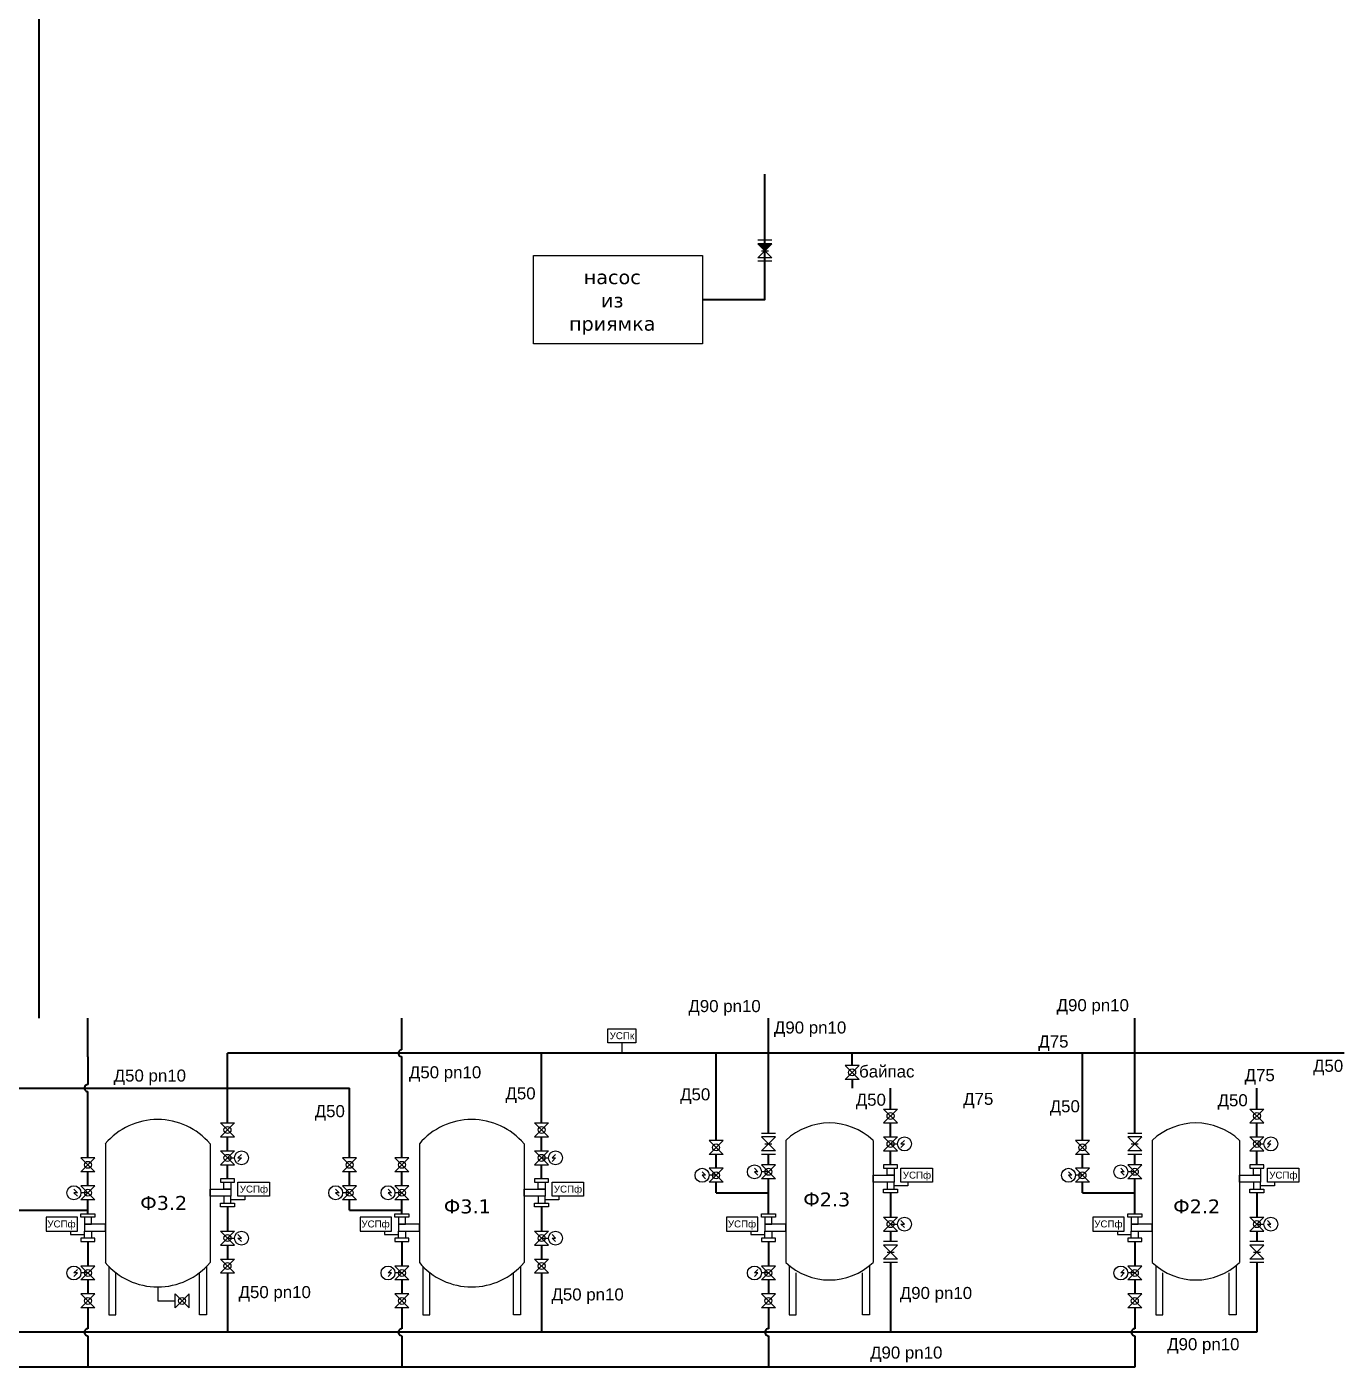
# Model space of a CAD drawing. Header units: millimetres. Extents: x 93665 to 221094, y -93000 to -1330.
# Drawn here: x 167875 to 186750, y -39750 to -20540 of the extents above; entities that cross this region are included whole.
import ezdxf

# ---------------------------------------------------------------- set-up
doc = ezdxf.new("R2010")
doc.units = ezdxf.units.MM
doc.layers.add('1', color=7, linetype='Continuous')
for name, color, linetype, lineweight in [('В30', 136, 'Continuous', 40), ('В40', 142, 'Continuous', 40), ('В50', 180, 'Continuous', 40), ('В60Н', 140, 'Continuous', 40), ('К20Н', 33, 'Continuous', 40), ('К30', 54, 'Continuous', 40)]:
    doc.layers.add(name, color=color, linetype=linetype, lineweight=lineweight)
doc.layers.add('К10', color=7, linetype='Continuous', lineweight=40, true_color=0xffbe00)
doc.styles.get("Standard").update_dxf_attribs({"font": 'arial.ttf'})

msp = doc.modelspace()

# ---------------------------------------------------------------- hatches: boundary and pattern name
h = msp.add_hatch(color=256)
h.dxf.hatch_style = 1
h.paths.add_polyline_path([(178550, -23650), (178350, -23650), (178450, -23750)])

# ---------------------------------------------------------------- linework, layer by layer
for p, q in [((178550, -23600), (178350, -23600)), ((178550, -23650), (178350, -23650)), ((178350, -23650), (178550, -23850)), ((178550, -23650), (178350, -23850)), ((178400, -23750), (178500, -23750)), ((178550, -23850), (178350, -23850)), ((178550, -23900), (178350, -23900)), ((176400, -35100), (176400, -35250)), ((179800, -35425), (179600, -35425)), ((179600, -35425), (179800, -35625)), ((179800, -35425), (179600, -35625)), ((179800, -35625), (179600, -35625)), ((180150, -36050), (180350, -36050)), ((180350, -36050), (180150, -36250)), ((180150, -36050), (180350, -36250)), ((185400, -36050), (185600, -36050)), ((185600, -36050), (185400, -36250)), ((185400, -36050), (185600, -36250)), ((170650, -36250), (170850, -36250)), ((170850, -36250), (170650, -36450)), ((170650, -36250), (170850, -36450)), ((175150, -36250), (175350, -36250)), ((175350, -36250), (175150, -36450)), ((175150, -36250), (175350, -36450)), ((180150, -36250), (180350, -36250)), ((185400, -36250), (185600, -36250)), ((170650, -36450), (170850, -36450)), ((175150, -36450), (175350, -36450)), ((178600, -36400), (178400, -36400)), ((178600, -36450), (178400, -36450)), ((178400, -36450), (178600, -36650)), ((178600, -36450), (178400, -36650)), ((180150, -36450), (180350, -36450)), ((180350, -36450), (180150, -36650)), ((180150, -36450), (180350, -36650)), ((183850, -36400), (183650, -36400)), ((183850, -36450), (183650, -36450)), ((183650, -36450), (183850, -36650)), ((183850, -36450), (183650, -36650)), ((185400, -36450), (185600, -36450)), ((185600, -36450), (185400, -36650)), ((185400, -36450), (185600, -36650)), ((170650, -36650), (170850, -36650)), ((170850, -36650), (170650, -36850)), ((170650, -36650), (170850, -36850)), ((175150, -36650), (175350, -36650)), ((175350, -36650), (175150, -36850)), ((175150, -36650), (175350, -36850)), ((177850, -36500), (177650, -36500)), ((177650, -36500), (177850, -36700)), ((177850, -36500), (177650, -36700)), ((178600, -36650), (178400, -36650)), ((178450, -36550), (178550, -36550)), ((180150, -36650), (180350, -36650)), ((180250, -36550), (180350, -36550)), ((180450, -36500), (180400, -36550)), ((180400, -36550), (180450, -36550)), ((180450, -36550), (180400, -36600)), ((183100, -36500), (182900, -36500)), ((182900, -36500), (183100, -36700)), ((183100, -36500), (182900, -36700)), ((183850, -36650), (183650, -36650)), ((183700, -36550), (183800, -36550)), ((185400, -36650), (185600, -36650)), ((185500, -36550), (185600, -36550)), ((185700, -36500), (185650, -36550)), ((185650, -36550), (185700, -36550)), ((185700, -36550), (185650, -36600)), ((168850, -36750), (168650, -36750)), ((168650, -36750), (168850, -36950)), ((168850, -36750), (168650, -36950)), ((170650, -36850), (170850, -36850)), ((170750, -36750), (170850, -36750)), ((170950, -36700), (170900, -36750)), ((170900, -36750), (170950, -36750)), ((170950, -36750), (170900, -36800)), ((172600, -36750), (172400, -36750)), ((172400, -36750), (172600, -36950)), ((172600, -36750), (172400, -36950)), ((173350, -36750), (173150, -36750)), ((173150, -36750), (173350, -36950)), ((173350, -36750), (173150, -36950)), ((175150, -36850), (175350, -36850)), ((175250, -36750), (175350, -36750)), ((175450, -36700), (175400, -36750)), ((175400, -36750), (175450, -36750)), ((175450, -36750), (175400, -36800)), ((177850, -36700), (177650, -36700)), ((178600, -36700), (178400, -36700)), ((178600, -36850), (178400, -36850)), ((178400, -36850), (178600, -37050)), ((178600, -36850), (178400, -37050)), ((183100, -36700), (182900, -36700)), ((183850, -36700), (183650, -36700)), ((183850, -36850), (183650, -36850)), ((183650, -36850), (183850, -37050)), ((183850, -36850), (183650, -37050)), ((168850, -36950), (168650, -36950)), ((172600, -36950), (172400, -36950)), ((173350, -36950), (173150, -36950)), ((177550, -36950), (177600, -37000)), ((177600, -37000), (177550, -37000)), ((177550, -37000), (177600, -37050)), ((177850, -36900), (177650, -36900)), ((177650, -36900), (177850, -37100)), ((177850, -36900), (177650, -37100)), ((177750, -37000), (177650, -37000)), ((178300, -36900), (178350, -36950)), ((178350, -36950), (178300, -36950)), ((178300, -36950), (178350, -37000)), ((178500, -36950), (178400, -36950)), ((178600, -37050), (178400, -37050)), ((182800, -36950), (182850, -37000)), ((182850, -37000), (182800, -37000)), ((182800, -37000), (182850, -37050)), ((183100, -36900), (182900, -36900)), ((182900, -36900), (183100, -37100)), ((183100, -36900), (182900, -37100)), ((183000, -37000), (182900, -37000)), ((183550, -36900), (183600, -36950)), ((183600, -36950), (183550, -36950)), ((183550, -36950), (183600, -37000)), ((183750, -36950), (183650, -36950)), ((183850, -37050), (183650, -37050)), ((168550, -37200), (168600, -37250)), ((168600, -37250), (168550, -37250)), ((168550, -37250), (168600, -37300)), ((168850, -37150), (168650, -37150)), ((168650, -37150), (168850, -37350)), ((168850, -37150), (168650, -37350)), ((168750, -37250), (168650, -37250)), ((172300, -37200), (172350, -37250)), ((172350, -37250), (172300, -37250)), ((172300, -37250), (172350, -37300)), ((172600, -37150), (172400, -37150)), ((172400, -37150), (172600, -37350)), ((172600, -37150), (172400, -37350)), ((172500, -37250), (172400, -37250)), ((173050, -37200), (173100, -37250)), ((173100, -37250), (173050, -37250)), ((173050, -37250), (173100, -37300)), ((173350, -37150), (173150, -37150)), ((173150, -37150), (173350, -37350)), ((173350, -37150), (173150, -37350)), ((173250, -37250), (173150, -37250)), ((177850, -37100), (177650, -37100)), ((180500, -37150), (180300, -37150)), ((180500, -37100), (180500, -37150)), ((183100, -37100), (182900, -37100)), ((185750, -37150), (185550, -37150)), ((185750, -37100), (185750, -37150)), ((168850, -37350), (168650, -37350)), ((171000, -37350), (170800, -37350)), ((171000, -37300), (171000, -37350)), ((172600, -37350), (172400, -37350)), ((173350, -37350), (173150, -37350)), ((175500, -37350), (175300, -37350)), ((175500, -37300), (175500, -37350)), ((180150, -37600), (180350, -37600)), ((180350, -37800), (180150, -37600)), ((180150, -37800), (180350, -37600)), ((180450, -37700), (180400, -37650)), ((185400, -37600), (185600, -37600)), ((185600, -37800), (185400, -37600)), ((185400, -37800), (185600, -37600)), ((185700, -37700), (185650, -37650)), ((168500, -37800), (168500, -37850)), ((170650, -37800), (170850, -37800)), ((170850, -38000), (170650, -37800)), ((170650, -38000), (170850, -37800)), ((173000, -37800), (173000, -37850)), ((175150, -37800), (175350, -37800)), ((175350, -38000), (175150, -37800)), ((175150, -38000), (175350, -37800)), ((178250, -37800), (178250, -37850)), ((180150, -37800), (180350, -37800)), ((180250, -37700), (180350, -37700)), ((180450, -37750), (180400, -37700)), ((180400, -37700), (180450, -37700)), ((183500, -37800), (183500, -37850)), ((185400, -37800), (185600, -37800)), ((185500, -37700), (185600, -37700)), ((185700, -37750), (185650, -37700)), ((185650, -37700), (185700, -37700)), ((168500, -37850), (168700, -37850)), ((170650, -38000), (170850, -38000)), ((170750, -37900), (170850, -37900)), ((170950, -37900), (170900, -37850)), ((170950, -37950), (170900, -37900)), ((170900, -37900), (170950, -37900)), ((173000, -37850), (173200, -37850)), ((175150, -38000), (175350, -38000)), ((175250, -37900), (175350, -37900)), ((175450, -37900), (175400, -37850)), ((175450, -37950), (175400, -37900)), ((175400, -37900), (175450, -37900)), ((178250, -37850), (178450, -37850)), ((180350, -37950), (180150, -37950)), ((180350, -38000), (180150, -38000)), ((180150, -38000), (180350, -38200)), ((180350, -38000), (180150, -38200)), ((183500, -37850), (183700, -37850)), ((185600, -37950), (185400, -37950)), ((185600, -38000), (185400, -38000)), ((185400, -38000), (185600, -38200)), ((185600, -38000), (185400, -38200)), ((170650, -38200), (170850, -38200)), ((170850, -38400), (170650, -38200)), ((170650, -38400), (170850, -38200)), ((175150, -38200), (175350, -38200)), ((175350, -38400), (175150, -38200)), ((175150, -38400), (175350, -38200)), ((180350, -38200), (180150, -38200)), ((180200, -38100), (180300, -38100)), ((185600, -38200), (185400, -38200)), ((185450, -38100), (185550, -38100)), ((168550, -38400), (168600, -38350)), ((168550, -38450), (168600, -38400)), ((168600, -38400), (168550, -38400)), ((168850, -38300), (168650, -38300)), ((168650, -38500), (168850, -38300)), ((168850, -38500), (168650, -38300)), ((168750, -38400), (168650, -38400)), ((170650, -38400), (170850, -38400)), ((173050, -38400), (173100, -38350)), ((173050, -38450), (173100, -38400)), ((173100, -38400), (173050, -38400)), ((173350, -38300), (173150, -38300)), ((173150, -38500), (173350, -38300)), ((173350, -38500), (173150, -38300)), ((173250, -38400), (173150, -38400)), ((175150, -38400), (175350, -38400)), ((178300, -38400), (178350, -38350)), ((178300, -38450), (178350, -38400)), ((178350, -38400), (178300, -38400)), ((178600, -38300), (178400, -38300)), ((178400, -38500), (178600, -38300)), ((178600, -38500), (178400, -38300)), ((178500, -38400), (178400, -38400)), ((180350, -38250), (180150, -38250)), ((183550, -38400), (183600, -38350)), ((183550, -38450), (183600, -38400)), ((183600, -38400), (183550, -38400)), ((183850, -38300), (183650, -38300)), ((183650, -38500), (183850, -38300)), ((183850, -38500), (183650, -38300)), ((183750, -38400), (183650, -38400)), ((185600, -38250), (185400, -38250)), ((168850, -38500), (168650, -38500)), ((169750, -38600), (169750, -38800)), ((173350, -38500), (173150, -38500)), ((178600, -38500), (178400, -38500)), ((183850, -38500), (183650, -38500)), ((168850, -38700), (168650, -38700)), ((168650, -38900), (168850, -38700)), ((168850, -38900), (168650, -38700)), ((169750, -38800), (170000, -38800)), ((170000, -38900), (170000, -38700)), ((170200, -38700), (170000, -38900)), ((170200, -38900), (170000, -38700)), ((170200, -38900), (170200, -38700)), ((173350, -38700), (173150, -38700)), ((173150, -38900), (173350, -38700)), ((173350, -38900), (173150, -38700)), ((178600, -38700), (178400, -38700)), ((178400, -38900), (178600, -38700)), ((178600, -38900), (178400, -38700)), ((183850, -38700), (183650, -38700)), ((183650, -38900), (183850, -38700)), ((183850, -38900), (183650, -38700)), ((168850, -38900), (168650, -38900)), ((173350, -38900), (173150, -38900)), ((178600, -38900), (178400, -38900)), ((183850, -38900), (183650, -38900))]:
    msp.add_line(p, q)
for points in [[(175137, -23818), (177556, -23818), (177556, -25082), (175137, -25082)], [(176600, -35100), (176200, -35100), (176200, -34900), (176600, -34900)], [(180850, -37100), (180400, -37100), (180400, -36900), (180850, -36900)], [(186100, -37100), (185650, -37100), (185650, -36900), (186100, -36900)], [(171350, -37300), (170900, -37300), (170900, -37100), (171350, -37100)], [(175850, -37300), (175400, -37300), (175400, -37100), (175850, -37100)], [(168150, -37800), (168600, -37800), (168600, -37600), (168150, -37600)], [(172650, -37800), (173100, -37800), (173100, -37600), (172650, -37600)], [(177900, -37800), (178350, -37800), (178350, -37600), (177900, -37600)], [(183150, -37800), (183600, -37800), (183600, -37600), (183150, -37600)]]:
    msp.add_lwpolyline(points, close=True)
for centre, radius in [((179700, -35525), 50), ((180250, -36150), 50), ((185500, -36150), 50), ((170750, -36350), 50), ((175250, -36350), 50), ((180450, -36550), 100), ((185700, -36550), 100), ((170950, -36750), 100), ((175450, -36750), 100), ((177750, -36600), 50), ((180250, -36550), 50), ((183000, -36600), 50), ((185500, -36550), 50), ((168750, -36850), 50), ((170750, -36750), 50), ((172500, -36850), 50), ((173250, -36850), 50), ((175250, -36750), 50), ((178300, -36950), 100), ((183550, -36950), 100), ((177550, -37000), 100), ((177750, -37000), 50), ((178500, -36950), 50), ((182800, -37000), 100), ((183000, -37000), 50), ((183750, -36950), 50), ((168550, -37250), 100), ((168750, -37250), 50), ((172300, -37250), 100), ((172500, -37250), 50), ((173050, -37250), 100), ((173250, -37250), 50), ((180250, -37700), 50), ((180450, -37700), 100), ((185500, -37700), 50), ((185700, -37700), 100), ((170950, -37900), 100), ((175450, -37900), 100), ((170750, -37900), 50), ((175250, -37900), 50), ((168550, -38400), 100), ((168750, -38400), 50), ((170750, -38300), 50), ((173050, -38400), 100), ((173250, -38400), 50), ((175250, -38300), 50), ((178300, -38400), 100), ((178500, -38400), 50), ((183550, -38400), 100), ((183750, -38400), 50), ((168750, -38800), 50), ((170100, -38800), 50), ((173250, -38800), 50), ((178500, -38800), 50), ((183750, -38800), 50)]:
    msp.add_circle(centre, radius)
at = {"layer": '1'}
for p, q in [((169000, -36548), (169000, -38250)), ((170500, -36548), (170500, -38250)), ((173500, -36548), (173500, -38250)), ((175000, -36548), (175000, -38250)), ((178750, -36500), (178750, -38250)), ((180000, -36500), (180000, -38250)), ((184000, -36500), (184000, -38250)), ((185250, -36500), (185250, -38250)), ((169050, -38304), (169050, -39000)), ((169150, -39000), (169150, -38400)), ((170350, -39000), (170350, -38400)), ((170450, -38300), (170450, -39000)), ((173550, -38304), (173550, -39000)), ((173650, -39000), (173650, -38400)), ((174850, -39000), (174850, -38400)), ((174950, -38300), (174950, -39000)), ((178800, -38304), (178800, -39000)), ((178900, -39000), (178900, -38400)), ((179850, -39000), (179850, -38400)), ((179950, -38300), (179950, -39000)), ((184050, -38304), (184050, -39000)), ((184150, -39000), (184150, -38400)), ((185100, -39000), (185100, -38400)), ((185200, -38300), (185200, -39000)), ((169050, -39000), (169150, -39000)), ((170450, -39000), (170350, -39000)), ((173550, -39000), (173650, -39000)), ((174950, -39000), (174850, -39000)), ((178800, -39000), (178900, -39000)), ((179950, -39000), (179850, -39000)), ((184050, -39000), (184150, -39000)), ((185200, -39000), (185100, -39000))]:
    msp.add_line(p, q, dxfattribs=at)
for points in [[(180150, -36900), (180350, -36900), (180350, -36850), (180150, -36850)], [(185400, -36900), (185600, -36900), (185600, -36850), (185400, -36850)], [(170650, -37100), (170850, -37100), (170850, -37050), (170650, -37050)], [(175150, -37100), (175350, -37100), (175350, -37050), (175150, -37050)], [(180300, -37100), (180000, -37100), (180000, -37000), (180300, -37000)], [(180300, -37000), (180200, -37000), (180200, -36900), (180300, -36900)], [(185550, -37100), (185250, -37100), (185250, -37000), (185550, -37000)], [(185550, -37000), (185450, -37000), (185450, -36900), (185550, -36900)], [(170800, -37300), (170500, -37300), (170500, -37200), (170800, -37200)], [(170800, -37200), (170700, -37200), (170700, -37100), (170800, -37100)], [(175300, -37300), (175000, -37300), (175000, -37200), (175300, -37200)], [(175300, -37200), (175200, -37200), (175200, -37100), (175300, -37100)], [(180150, -37200), (180350, -37200), (180350, -37250), (180150, -37250)], [(180300, -37100), (180200, -37100), (180200, -37200), (180300, -37200)], [(185400, -37200), (185600, -37200), (185600, -37250), (185400, -37250)], [(185550, -37100), (185450, -37100), (185450, -37200), (185550, -37200)], [(170650, -37400), (170850, -37400), (170850, -37450), (170650, -37450)], [(170800, -37300), (170700, -37300), (170700, -37400), (170800, -37400)], [(175150, -37400), (175350, -37400), (175350, -37450), (175150, -37450)], [(175300, -37300), (175200, -37300), (175200, -37400), (175300, -37400)], [(168850, -37600), (168650, -37600), (168650, -37550), (168850, -37550)], [(168700, -37700), (168800, -37700), (168800, -37600), (168700, -37600)], [(173350, -37600), (173150, -37600), (173150, -37550), (173350, -37550)], [(173200, -37700), (173300, -37700), (173300, -37600), (173200, -37600)], [(178600, -37600), (178400, -37600), (178400, -37550), (178600, -37550)], [(178450, -37700), (178550, -37700), (178550, -37600), (178450, -37600)], [(183850, -37600), (183650, -37600), (183650, -37550), (183850, -37550)], [(183700, -37700), (183800, -37700), (183800, -37600), (183700, -37600)], [(168700, -37800), (169000, -37800), (169000, -37700), (168700, -37700)], [(168700, -37800), (168800, -37800), (168800, -37900), (168700, -37900)], [(173200, -37800), (173500, -37800), (173500, -37700), (173200, -37700)], [(173200, -37800), (173300, -37800), (173300, -37900), (173200, -37900)], [(178450, -37800), (178750, -37800), (178750, -37700), (178450, -37700)], [(178450, -37800), (178550, -37800), (178550, -37900), (178450, -37900)], [(183700, -37800), (184000, -37800), (184000, -37700), (183700, -37700)], [(183700, -37800), (183800, -37800), (183800, -37900), (183700, -37900)], [(168850, -37900), (168650, -37900), (168650, -37950), (168850, -37950)], [(173350, -37900), (173150, -37900), (173150, -37950), (173350, -37950)], [(178600, -37900), (178400, -37900), (178400, -37950), (178600, -37950)], [(183850, -37900), (183650, -37900), (183650, -37950), (183850, -37950)]]:
    msp.add_lwpolyline(points, close=True, dxfattribs=at)
for centre, radius, start, end in [((169750, -37182), 982, 40.1729, 139.8271), ((174250, -37182), 982, 40.1729, 139.8271), ((179375, -37156), 906, 46.3972, 133.6028), ((184625, -37156), 906, 46.3972, 133.6028), ((169750, -37621), 979, 219.9662, 320.0338), ((174250, -37621), 979, 219.9662, 320.0338), ((179375, -37595), 905, 226.3426, 313.6574), ((184625, -37595), 905, 226.3426, 313.6574)]:
    msp.add_arc(centre, radius, start, end, dxfattribs=at)
at = {"layer": 'В30'}
for p, q in [((179700, -35425), (179700, -35250)), ((180250, -36050), (180250, -35750)), ((185500, -36050), (185500, -35750)), ((180250, -36450), (180250, -36250)), ((185500, -36450), (185500, -36250)), ((180250, -36850), (180250, -36650)), ((185500, -36850), (185500, -36650))]:
    msp.add_line(p, q, dxfattribs=at)
msp.add_lwpolyline([(179700, -35625), (179700, -35750)], dxfattribs=at)
at = {"layer": 'В40'}
for p, q in [((170750, -36250), (170750, -35250)), ((186750, -35250), (170750, -35250)), ((175250, -36250), (175250, -35250)), ((177750, -36500), (177750, -35250)), ((183000, -36500), (183000, -35250)), ((170750, -36650), (170750, -36450)), ((175250, -36650), (175250, -36450)), ((170750, -37050), (170750, -36850)), ((175250, -37050), (175250, -36850)), ((177750, -36900), (177750, -36700)), ((183000, -36900), (183000, -36700)), ((177750, -37250), (177750, -37100)), ((177750, -37250), (178500, -37250)), ((183000, -37250), (183000, -37100)), ((183000, -37250), (183750, -37250))]:
    msp.add_line(p, q, dxfattribs=at)
at = {"layer": 'В50'}
for p, q in [((167250, -35750), (172500, -35750)), ((172500, -36750), (172500, -35750)), ((172500, -37150), (172500, -36950)), ((172500, -37500), (172500, -37350)), ((167250, -37500), (168750, -37500)), ((172500, -37500), (173250, -37500))]:
    msp.add_line(p, q, dxfattribs=at)
at = {"layer": 'В60Н'}
for p, q in [((168750, -35300), (168750, -34750)), ((173250, -35200), (173250, -34750)), ((178500, -36400), (178500, -34750)), ((183750, -36400), (183750, -34750)), ((168750, -35300), (168750, -35700)), ((173250, -36750), (173250, -35300)), ((168750, -36750), (168750, -35800)), ((178500, -36850), (178500, -36700)), ((183750, -36850), (183750, -36700)), ((168750, -37150), (168750, -36950)), ((173250, -37150), (173250, -36950)), ((178500, -37550), (178500, -37050)), ((183750, -37550), (183750, -37050)), ((168750, -37550), (168750, -37350)), ((173250, -37550), (173250, -37350))]:
    msp.add_line(p, q, dxfattribs=at)
msp.add_lwpolyline([(168050, -34750), (168050, -18000)], dxfattribs=at)
at = {"layer": 'В60Н', "ltscale": 0.3}
for centre in [(173250, -35250), (168750, -35750)]:
    msp.add_arc(centre, 50, 89.7459, 270.2541, dxfattribs=at)
at = {"layer": 'К10'}
for p, q in [((168750, -37950), (168750, -38300)), ((173250, -37950), (173250, -38300)), ((178500, -37950), (178500, -38300)), ((183750, -37950), (183750, -38300)), ((168750, -38500), (168750, -38700)), ((173250, -38500), (173250, -38700)), ((178500, -38500), (178500, -38700)), ((183750, -38500), (183750, -38700)), ((168750, -38900), (168750, -39200)), ((173250, -38900), (173250, -39200)), ((178500, -38900), (178500, -39200)), ((183750, -38900), (183750, -39200)), ((168750, -39300), (168750, -39750)), ((173250, -39300), (173250, -39750)), ((178500, -39300), (178500, -39750)), ((183750, -39300), (183750, -39750)), ((183750, -39750), (166250, -39750))]:
    msp.add_line(p, q, dxfattribs=at)
for centre in [(168750, -39250), (173250, -39250), (178500, -39250), (183750, -39250)]:
    msp.add_arc(centre, 50, 89.7459, 270.2541, dxfattribs=at)
at = {"layer": 'К20Н'}
for p, q in [((180250, -37250), (180250, -37600)), ((185500, -37250), (185500, -37600)), ((170750, -37450), (170750, -37800)), ((175250, -37450), (175250, -37800)), ((180250, -37800), (180250, -37950)), ((185500, -37800), (185500, -37950)), ((170750, -38000), (170750, -38200)), ((175250, -38000), (175250, -38200)), ((170750, -38400), (170750, -39250)), ((175250, -38400), (175250, -39250)), ((180250, -38250), (180250, -39250)), ((185500, -38250), (185500, -39250)), ((185500, -39250), (166750, -39250))]:
    msp.add_line(p, q, dxfattribs=at)
at = {"layer": 'К30'}
msp.add_lwpolyline([(177556, -24450), (178450, -24450), (178450, -22650)], dxfattribs=at)

# ---------------------------------------------------------------- texts
at = {"layer": '1', "ltscale": 15, "char_height": 200, "width": 285.44}
for s, insert, attachment_point in [('{\\fVerdana|b0|i0|c204|p34;насос\\fVerdana|b0|i0|c0|p34;\\P\\fVerdana|b0|i0|c204|p34;из приямка}', (176263, -24490), 5), ('{\\fVerdana|b0|i0|c204|p34;Ф\\fVerdana|b0|i0|c0|p34;2.3}', (179000, -37246), 1), ('{\\fVerdana|b0|i0|c204|p34;Ф\\fVerdana|b0|i0|c0|p34;3.2}', (169500, -37296), 1), ('{\\fVerdana|b0|i0|c204|p34;Ф\\fVerdana|b0|i0|c0|p34;3.1}', (173850, -37346), 1), ('{\\fVerdana|b0|i0|c204|p34;Ф\\fVerdana|b0|i0|c0|p34;2.2}', (184300, -37346), 1)]:
    msp.add_mtext(s, dxfattribs=dict(at, insert=insert, attachment_point=attachment_point))
at = {"layer": '1'}
for s, width, insert, char_height, attachment_point in [('{\\fArial|b0|i0|c204|p34;Д}90 pn10', 1131.73, (177354, -34488), 172.8, 1), ('{\\fArial|b0|i0|c204|p34;Д}90 pn10', 1131.73, (182630, -34475), 172.8, 1), ('{\\fArial|b0|i0|c204|p34;УСПк}', 387.54, (176226, -34949), 100, 1), ('{\\fArial|b0|i0|c204|p34;Д}90 pn10', 1131.73, (178580, -34795), 172.8, 1), ('Д75', 11.42, (182368, -34996), 172.8, 1), ('{\\fArial|b0|i0|c204|p34;Д}50', 11.42, (186304, -35344), 172.8, 1), ('{\\fArial|b0|i0|c204|p34;Д}50 pn10', 1131.73, (169120, -35484), 172.8, 1), ('{\\fArial|b0|i0|c204|p34;Д}50 pn10', 1131.73, (173350, -35437), 172.8, 1), ('{\\fArial|b0|i0|c204|p34;байпас}', 1131.73, (179800, -35425), 172.8, 1), ('Д75', 11.42, (185324, -35478), 172.8, 1), ('{\\fArial|b0|i0|c204|p34;Д}50', 11.42, (174733, -35739), 172.8, 1), ('{\\fArial|b0|i0|c204|p34;Д}50', 11.42, (177235, -35753), 172.8, 1), ('{\\fArial|b0|i0|c204|p34;Д}50', 11.42, (179752, -35830), 172.8, 1), ('Д75', 11.42, (181291, -35818), 172.8, 1), ('{\\fArial|b0|i0|c204|p34;Д}50', 11.42, (182531, -35924), 172.8, 1), ('{\\fArial|b0|i0|c204|p34;Д}50', 11.42, (184936, -35838), 172.8, 1), ('{\\fArial|b0|i0|c204|p34;Д}50', 11.42, (172000, -35994), 172.8, 1), ('{\\fArial|b0|i0|c204|p34;УСПф}', 1131.73, (180426, -36947), 100, 1), ('{\\fArial|b0|i0|c204|p34;УСПф}', 1131.73, (185676, -36947), 100, 1), ('{\\fArial|b0|i0|c204|p34;УСПф}', 1131.73, (170926, -37147), 100, 1), ('{\\fArial|b0|i0|c204|p34;УСПф}', 1131.73, (175426, -37147), 100, 1), ('{\\fArial|b0|i0|c204|p34;УСПф}', 1131.73, (168574, -37647), 100, 3), ('{\\fArial|b0|i0|c204|p34;УСПф}', 1131.73, (173074, -37647), 100, 3), ('{\\fArial|b0|i0|c204|p34;УСПф}', 1131.73, (178324, -37647), 100, 3), ('{\\fArial|b0|i0|c204|p34;УСПф}', 1131.73, (183574, -37647), 100, 3), ('{\\fArial|b0|i0|c204|p34;Д}50 pn10', 1131.73, (170909, -38587), 172.8, 1), ('{\\fArial|b0|i0|c204|p34;Д}90 pn10', 1131.73, (180383, -38600), 172.8, 1), ('{\\fArial|b0|i0|c204|p34;Д}50 pn10', 1131.73, (175392, -38621), 172.8, 1), ('{\\fArial|b0|i0|c204|p34;Д}90 pn10', 1131.73, (184214, -39334), 172.8, 1), ('{\\fArial|b0|i0|c204|p34;Д}90 pn10', 1131.73, (179957, -39454), 172.8, 1)]:
    msp.add_mtext_dynamic_manual_height_columns(s, width=width, gutter_width=11.2, heights=[0], dxfattribs=dict(at, insert=insert, char_height=char_height, attachment_point=attachment_point))

doc.saveas('drawing.dxf')
